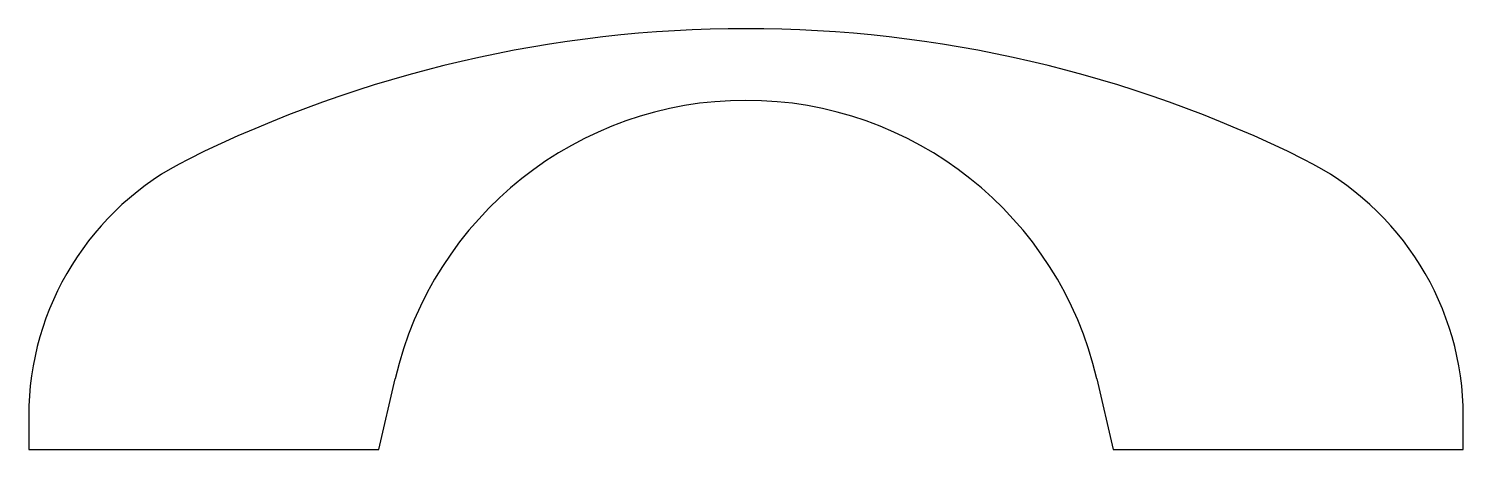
# Model space of a CAD drawing. Extents: x 3.6 to 54.4, y 3.3 to 18.2.
import ezdxf

# ---------------------------------------------------------------- set-up
doc = ezdxf.new("R2010")
doc.units = 0
doc.layers.get('0').update_dxf_attribs({"linetype": 'CONTINUOUS'})

msp = doc.modelspace()

# ---------------------------------------------------------------- linework, layer by layer
for p, q in [((16.033, 3.289), (16.618, 5.791)), ((41.459, 5.791), (42.043, 3.289)), ((3.638, 4.466), (3.638, 3.289)), ((54.438, 3.289), (54.438, 4.466)), ((3.638, 3.289), (16.033, 3.289)), ((42.043, 3.289), (54.438, 3.289))]:
    msp.add_line(p, q)
for centre, radius, start, end in [((29.038, -26.251), 44.45, 63.6122, 116.3878), ((29.038, 2.908), 12.751, 13.0677, 166.9323), ((13.798, 4.466), 10.16, 116.3878, 180), ((44.278, 4.466), 10.16, 360, 63.6122)]:
    msp.add_arc(centre, radius, start, end)

doc.saveas('drawing.dxf')
